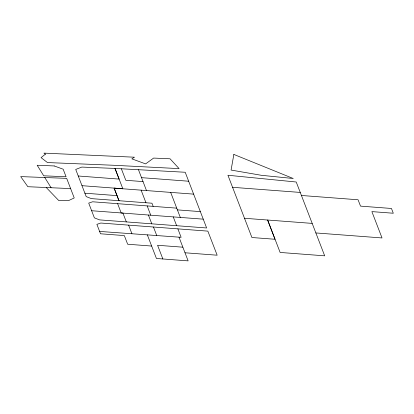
<?xml version="1.0" encoding="UTF-8"?>
<svg xmlns="http://www.w3.org/2000/svg" width="414" height="414" viewBox="0 0 414 414"><rect width="100%" height="100%" fill="white"/><g stroke="black" fill="none" stroke-linecap="round" stroke-linejoin="round"><path stroke-width="0.62" d="M46.259 187.526L58.814 200.599L68.724 200.521L74.23 197.954L66.685 178.362L20.7 176.597L27.852 186.714L70.628 188.598M176.731 208.144L92.607 201.784L88.71 203.108L94.382 217.867L99.567 219.881L206.633 227.974L185.213 172.26L114.999 168.436L81.791 167.075L75.721 169.445L86.205 196.619L91.396 198.622L151.948 203.212L153.164 206.358M185.011 252.778L217.159 255.21L207.849 231.126L100.783 223.032L96.886 224.357L99.608 231.421L181.125 237.31L177.88 228.859M138.467 169.714L141.521 177.658L188.66 181.223M232.575 187.309L300.253 192.427L324.685 255.826L280.128 252.452L267.625 220.025L275.031 239.266L251.914 237.522L227.933 175.257L296.227 182.01L300.253 192.427M143.032 181.591L125.809 180.292L121.359 168.777M114.129 188.122L118.978 200.712L114.129 188.122L193.607 194.125M177.394 209.877L200.329 211.611M244.503 218.276L312.182 223.394M91.634 210.726L203.238 219.161M315.861 232.942L382.019 237.952L371.875 211.611L393.3 213.236L391.463 208.47L360.527 206.131L358.069 199.771L301.428 195.48M182.859 247.189L157.574 245.274L162.862 258.967L188.132 260.882L178.993 237.16M151.648 246.051L127.662 244.234L124.324 235.582L100.514 233.781L99.608 231.421M162.862 258.967L156.445 258.486L147.337 234.873M78.246 175.997L119.113 179.091L114.999 168.436L122.839 188.774L81.988 185.679M84.88 193.193L117.007 195.631M44.702 177.394L51.113 187.739M170.671 192.391L180.302 217.428M173.254 216.9L176.643 225.708M141.112 190.155L145.961 202.756M153.465 227.012L156.746 235.55M148.409 215.021L151.798 223.829M126.322 221.904L122.932 213.096L121.178 212.962L117.623 203.672M141.521 177.658L146.478 190.559M147.177 205.908L150.737 215.197M128.625 225.138L131.931 233.755M233.848 154.432L231.084 170.066L261.394 175.303L293.252 178.506L233.848 154.432M45.431 154.132L41.064 157.631L47.46 162.557L113.565 165.264L179.096 168.622L170.061 158.795L153.615 158.076L145.614 163.892L131.869 158.862L134.462 157.206L43.925 153.118L45.431 154.132M54.213 165.952L37.182 165.258L43.708 175.8L66.08 176.783L63.161 169.197L54.213 165.952"/></g></svg>
